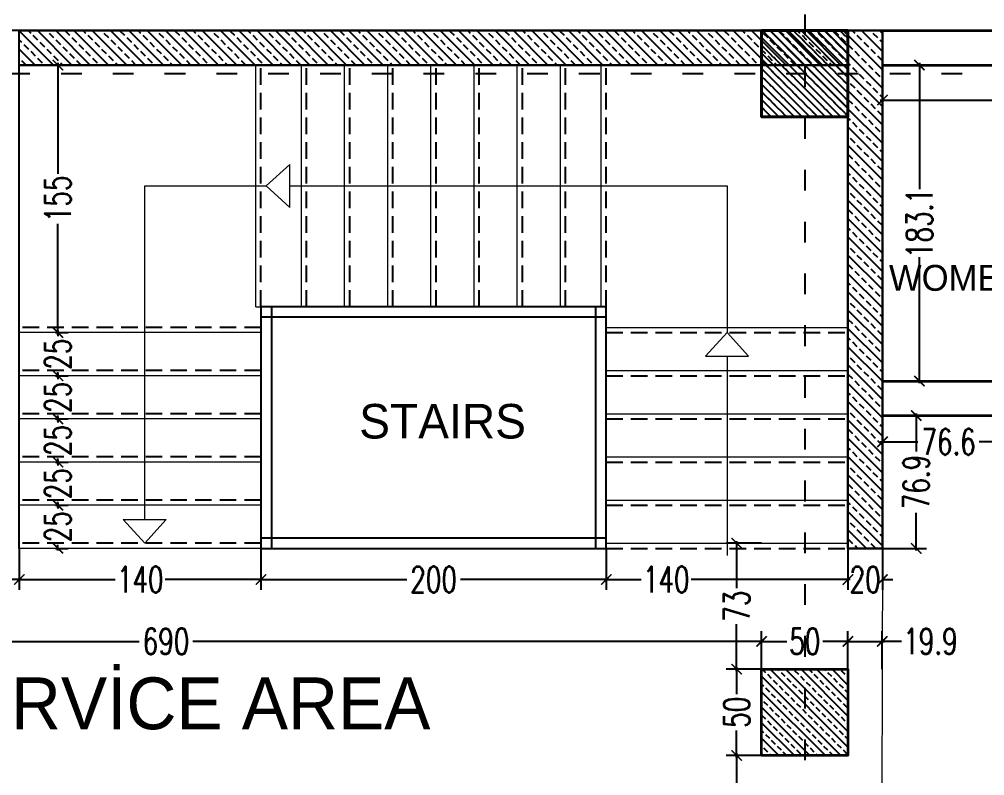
# Model space of a CAD drawing. Header units: centimetres. Extents: x -3207095 to 15275363, y -32656 to 4798027.
# Drawn here: x 678935 to 679494, y 4470943 to 4471382 of the extents above; entities that cross this region are included whole.
import ezdxf

# ---------------------------------------------------------------- set-up
doc = ezdxf.new("R2010")
doc.units = ezdxf.units.CM
for name, pattern in [('ACAD_ISO03W100', [30, 12, -18]), ('DASHED', [19.05, 12.7, -6.35]), ('DUZ', [500, 500])]:
    doc.linetypes.add(name, pattern=pattern)
doc.layers.get('0').update_dxf_attribs({"color": 1, "linetype": 'DUZ'})
for name, color, linetype, lineweight in [('A-ANNO-PATT-4', 173, 'Continuous', 5), ('Area', 41, 'Continuous', 25), ('DUVAR', 7, 'Continuous', 35), ('iç duvar', 7, 'Continuous', 50), ('KOLON_F', 3, 'Continuous', 35)]:
    doc.layers.add(name, color=color, linetype=linetype, lineweight=lineweight)
for name, color, linetype in [('DIM', 1, 'DUZ'), ('GÖLGE', 8, 'DASHED'), ('KOLTAR_F', 145, 'Continuous')]:
    doc.layers.add(name, color=color, linetype=linetype)
doc.styles.add('DIM', font='ROMANSTW.SHX', dxfattribs={"width": 0.7})
doc.dimstyles.new('1_100', dxfattribs={"dimtxt": 15, "dimasz": 6, "dimexe": 6, "dimexo": 0, "dimgap": 2, "dimtad": 0, "dimdec": 1, "dimzin": 11, "dimdsep": 46, "dimtxsty": 'DIM', "dimblk": 'ARCHTICK', "dimcen": 3, "dimdle": 1.25, "dimclrt": 2, "dimadec": 0, "dimazin": 0, "dimtfac": 1.25, "dimtdec": 1, "dimtix": 1, "dimtofl": 0, "dimtmove": 1, "dimatfit": 3, "dimldrblk": 'ARCHTICK', "dimfxl": 20, "dimfxlon": 1, "dimtolj": 1, "dimtzin": 0, "dimarcsym": 0})

# ---------------------------------------------------------------- blocks, each defined once
blk = doc.blocks.new('_ArchTick')
at = {"color": 0, "linetype": 'ByBlock', "const_width": 0.15}
blk.add_lwpolyline([(-0.5, -0.5), (0.5, 0.5)], dxfattribs=at)
blk = doc.blocks.new('*D432')
at = {"layer": 'Defpoints', "color": 0, "linetype": 'Continuous', "lineweight": 5, "transparency": 16777216}
for p in [(679365.06, 4471021.26), (678675.06, 4471005.15), (679365.06, 4471005.15)]:
    blk.add_point(p, dxfattribs=at)
at = {"layer": 'DIM', "color": 0, "linetype": 'Continuous', "lineweight": -2, "transparency": 16777216}
for p, q in [((678675.06, 4471005.15), (678675.06, 4471027.26)), ((679365.06, 4471005.15), (679365.06, 4471027.26)), ((678673.81, 4471021.26), (679004.56, 4471021.26)), ((679366.31, 4471021.26), (679035.56, 4471021.26))]:
    blk.add_line(p, q, dxfattribs=at)
at = {"layer": 'DIM', "color": 0, "linetype": 'Continuous', "lineweight": -2, "transparency": 16777216, "xscale": 6, "yscale": 6, "zscale": 6, "rotation": 180}
blk.add_blockref('_ArchTick', (678675.06, 4471021.26), dxfattribs=at)
at = {"layer": 'DIM', "color": 0, "linetype": 'Continuous', "lineweight": -2, "transparency": 16777216, "xscale": 6, "yscale": 6, "zscale": 6}
blk.add_blockref('_ArchTick', (679365.06, 4471021.26), dxfattribs=at)
at = {"layer": 'DIM', "color": 2, "linetype": 'Continuous', "lineweight": 5, "transparency": 16777216, "insert": (679020.06, 4471021.26), "char_height": 15, "attachment_point": 5, "style": 'DIM'}
blk.add_mtext('\\A1;690', dxfattribs=at)
blk = doc.blocks.new('*D433')
at = {"layer": 'Defpoints', "color": 0, "linetype": 'Continuous', "lineweight": 5, "transparency": 16777216}
for p in [(679415.06, 4471021.26), (679365.06, 4471005.15), (679415.06, 4471005.15)]:
    blk.add_point(p, dxfattribs=at)
at = {"layer": 'DIM', "color": 0, "linetype": 'Continuous', "lineweight": -2, "transparency": 16777216}
for p, q in [((679365.06, 4471005.15), (679365.06, 4471027.26)), ((679415.06, 4471005.15), (679415.06, 4471027.26)), ((679363.81, 4471021.26), (679379.56, 4471021.26)), ((679416.31, 4471021.26), (679400.56, 4471021.26))]:
    blk.add_line(p, q, dxfattribs=at)
at = {"layer": 'DIM', "color": 0, "linetype": 'Continuous', "lineweight": -2, "transparency": 16777216, "xscale": 6, "yscale": 6, "zscale": 6, "rotation": 180}
blk.add_blockref('_ArchTick', (679365.06, 4471021.26), dxfattribs=at)
at = {"layer": 'DIM', "color": 0, "linetype": 'Continuous', "lineweight": -2, "transparency": 16777216, "xscale": 6, "yscale": 6, "zscale": 6}
blk.add_blockref('_ArchTick', (679415.06, 4471021.26), dxfattribs=at)
at = {"layer": 'DIM', "color": 2, "linetype": 'Continuous', "lineweight": 5, "transparency": 16777216, "insert": (679390.06, 4471021.26), "char_height": 15, "attachment_point": 5, "style": 'DIM'}
blk.add_mtext('\\A1;50', dxfattribs=at)
blk = doc.blocks.new('*D434')
at = {"layer": 'Defpoints', "color": 0, "linetype": 'Continuous', "lineweight": 5, "transparency": 16777216}
for p in [(679434.92, 4471021.26), (679415.06, 4471005.15), (679434.92, 4471005.11)]:
    blk.add_point(p, dxfattribs=at)
at = {"layer": 'DIM', "color": 0, "linetype": 'Continuous', "lineweight": -2, "transparency": 16777216}
for p, q in [((679415.06, 4471005.15), (679415.06, 4471027.26)), ((679434.92, 4471005.11), (679434.92, 4471027.26)), ((679413.81, 4471021.26), (679436.17, 4471021.26)), ((679446.14, 4471021.26), (679434.92, 4471021.26))]:
    blk.add_line(p, q, dxfattribs=at)
at = {"layer": 'DIM', "color": 0, "linetype": 'Continuous', "lineweight": -2, "transparency": 16777216, "xscale": 6, "yscale": 6, "zscale": 6, "rotation": 180}
blk.add_blockref('_ArchTick', (679415.06, 4471021.26), dxfattribs=at)
at = {"layer": 'DIM', "color": 0, "linetype": 'Continuous', "lineweight": -2, "transparency": 16777216, "xscale": 6, "yscale": 6, "zscale": 6}
blk.add_blockref('_ArchTick', (679434.92, 4471021.26), dxfattribs=at)
at = {"layer": 'DIM', "color": 2, "linetype": 'Continuous', "lineweight": 5, "transparency": 16777216, "insert": (679462.89, 4471021.26), "char_height": 15, "attachment_point": 5, "style": 'DIM'}
blk.add_mtext('\\A1;19.9', dxfattribs=at)
blk = doc.blocks.new('*D435')
at = {"layer": 'Defpoints', "color": 0, "linetype": 'Continuous', "lineweight": 5, "transparency": 16777216}
for p in [(679365.06, 4470955.15), (679350.59, 4470835.15), (679365.06, 4470835.15)]:
    blk.add_point(p, dxfattribs=at)
at = {"layer": 'DIM', "color": 0, "linetype": 'Continuous', "lineweight": -2, "transparency": 16777216}
for p, q in [((679365.06, 4470955.15), (679344.59, 4470955.15)), ((679350.59, 4470956.4), (679350.59, 4470909.65)), ((679350.59, 4470833.9), (679350.59, 4470880.65)), ((679365.06, 4470835.15), (679344.59, 4470835.15))]:
    blk.add_line(p, q, dxfattribs=at)
at = {"layer": 'DIM', "color": 0, "linetype": 'Continuous', "lineweight": -2, "transparency": 16777216, "xscale": 6, "yscale": 6, "zscale": 6}
for p, rotation in [((679350.59, 4470955.15), 90), ((679350.59, 4470835.15), 270)]:
    blk.add_blockref('_ArchTick', p, dxfattribs=dict(at, rotation=rotation))
at = {"layer": 'DIM', "color": 2, "linetype": 'Continuous', "lineweight": 5, "transparency": 16777216, "insert": (679350.59, 4470895.15), "char_height": 15, "attachment_point": 5, "rotation": 90, "style": 'DIM'}
blk.add_mtext('\\A1;120', dxfattribs=at)
blk = doc.blocks.new('*D436')
at = {"layer": 'Defpoints', "color": 0, "linetype": 'Continuous', "lineweight": 5, "transparency": 16777216}
for p in [(679350.59, 4471005.15), (679365.06, 4471005.15), (679365.06, 4470955.15)]:
    blk.add_point(p, dxfattribs=at)
at = {"layer": 'DIM', "color": 0, "linetype": 'Continuous', "lineweight": -2, "transparency": 16777216}
for p, q in [((679365.06, 4471005.15), (679344.59, 4471005.15)), ((679350.59, 4471006.4), (679350.59, 4470990.65)), ((679350.59, 4470953.9), (679350.59, 4470969.65)), ((679365.06, 4470955.15), (679344.59, 4470955.15))]:
    blk.add_line(p, q, dxfattribs=at)
at = {"layer": 'DIM', "color": 0, "linetype": 'Continuous', "lineweight": -2, "transparency": 16777216, "xscale": 6, "yscale": 6, "zscale": 6}
for p, rotation in [((679350.59, 4471005.15), 90), ((679350.59, 4470955.15), 270)]:
    blk.add_blockref('_ArchTick', p, dxfattribs=dict(at, rotation=rotation))
at = {"layer": 'DIM', "color": 2, "linetype": 'Continuous', "lineweight": 5, "transparency": 16777216, "insert": (679350.59, 4470980.15), "char_height": 15, "attachment_point": 5, "rotation": 90, "style": 'DIM'}
blk.add_mtext('\\A1;50', dxfattribs=at)
blk = doc.blocks.new('*D437')
at = {"layer": 'Defpoints', "color": 0, "linetype": 'Continuous', "lineweight": 5, "transparency": 16777216}
for p in [(679350.59, 4471078.15), (679365.06, 4471078.15), (679365.06, 4471005.15)]:
    blk.add_point(p, dxfattribs=at)
at = {"layer": 'DIM', "color": 0, "linetype": 'Continuous', "lineweight": -2, "transparency": 16777216}
for p, q in [((679365.06, 4471078.15), (679344.59, 4471078.15)), ((679350.59, 4471079.4), (679350.59, 4471052.15)), ((679350.59, 4471003.9), (679350.59, 4471031.15)), ((679365.06, 4471005.15), (679344.59, 4471005.15))]:
    blk.add_line(p, q, dxfattribs=at)
at = {"layer": 'DIM', "color": 0, "linetype": 'Continuous', "lineweight": -2, "transparency": 16777216, "xscale": 6, "yscale": 6, "zscale": 6}
for p, rotation in [((679350.59, 4471078.15), 90), ((679350.59, 4471005.15), 270)]:
    blk.add_blockref('_ArchTick', p, dxfattribs=dict(at, rotation=rotation))
at = {"layer": 'DIM', "color": 2, "linetype": 'Continuous', "lineweight": 5, "transparency": 16777216, "insert": (679350.59, 4471041.65), "char_height": 15, "attachment_point": 5, "rotation": 90, "style": 'DIM'}
blk.add_mtext('\\A1;73', dxfattribs=at)
blk = doc.blocks.new('*D441')
at = {"layer": 'Defpoints', "color": 0, "linetype": 'Continuous', "lineweight": 5, "transparency": 16777216}
for p in [(678845.06, 4471075.15), (678935.06, 4471075.15), (678935.06, 4471057.06)]:
    blk.add_point(p, dxfattribs=at)
at = {"layer": 'DIM', "color": 0, "linetype": 'Continuous', "lineweight": -2, "transparency": 16777216}
for p, q in [((678845.06, 4471075.15), (678845.06, 4471051.06)), ((678935.06, 4471075.15), (678935.06, 4471051.06)), ((678843.81, 4471057.06), (678879.56, 4471057.06)), ((678936.31, 4471057.06), (678900.56, 4471057.06))]:
    blk.add_line(p, q, dxfattribs=at)
at = {"layer": 'DIM', "color": 0, "linetype": 'Continuous', "lineweight": -2, "transparency": 16777216, "xscale": 6, "yscale": 6, "zscale": 6, "rotation": 180}
blk.add_blockref('_ArchTick', (678845.06, 4471057.06), dxfattribs=at)
at = {"layer": 'DIM', "color": 0, "linetype": 'Continuous', "lineweight": -2, "transparency": 16777216, "xscale": 6, "yscale": 6, "zscale": 6}
blk.add_blockref('_ArchTick', (678935.06, 4471057.06), dxfattribs=at)
at = {"layer": 'DIM', "color": 2, "linetype": 'Continuous', "lineweight": 5, "transparency": 16777216, "insert": (678890.06, 4471057.06), "char_height": 15, "attachment_point": 5, "style": 'DIM'}
blk.add_mtext('\\A1;90', dxfattribs=at)
blk = doc.blocks.new('*D446')
at = {"layer": 'Defpoints', "color": 0, "linetype": 'Continuous', "lineweight": 5, "transparency": 16777216}
for p in [(678935.06, 4471075.15), (679075.06, 4471075.15), (679075.06, 4471057.06)]:
    blk.add_point(p, dxfattribs=at)
at = {"layer": 'DIM', "color": 0, "linetype": 'Continuous', "lineweight": -2, "transparency": 16777216}
for p, q in [((678935.06, 4471075.15), (678935.06, 4471051.06)), ((679075.06, 4471075.15), (679075.06, 4471051.06)), ((678933.81, 4471057.06), (678990.56, 4471057.06)), ((679076.31, 4471057.06), (679019.56, 4471057.06))]:
    blk.add_line(p, q, dxfattribs=at)
at = {"layer": 'DIM', "color": 0, "linetype": 'Continuous', "lineweight": -2, "transparency": 16777216, "xscale": 6, "yscale": 6, "zscale": 6, "rotation": 180}
blk.add_blockref('_ArchTick', (678935.06, 4471057.06), dxfattribs=at)
at = {"layer": 'DIM', "color": 0, "linetype": 'Continuous', "lineweight": -2, "transparency": 16777216, "xscale": 6, "yscale": 6, "zscale": 6}
blk.add_blockref('_ArchTick', (679075.06, 4471057.06), dxfattribs=at)
at = {"layer": 'DIM', "color": 2, "linetype": 'Continuous', "lineweight": 5, "transparency": 16777216, "insert": (679005.06, 4471057.06), "char_height": 15, "attachment_point": 5, "style": 'DIM'}
blk.add_mtext('\\A1;140', dxfattribs=at)
blk = doc.blocks.new('*D447')
at = {"layer": 'Defpoints', "color": 0, "linetype": 'Continuous', "lineweight": 5, "transparency": 16777216}
for p in [(679075.06, 4471075.15), (679275.06, 4471075.15), (679275.06, 4471057.06)]:
    blk.add_point(p, dxfattribs=at)
at = {"layer": 'DIM', "color": 0, "linetype": 'Continuous', "lineweight": -2, "transparency": 16777216}
for p, q in [((679075.06, 4471075.15), (679075.06, 4471051.06)), ((679275.06, 4471075.15), (679275.06, 4471051.06)), ((679073.81, 4471057.06), (679159.56, 4471057.06)), ((679276.31, 4471057.06), (679190.56, 4471057.06))]:
    blk.add_line(p, q, dxfattribs=at)
at = {"layer": 'DIM', "color": 0, "linetype": 'Continuous', "lineweight": -2, "transparency": 16777216, "xscale": 6, "yscale": 6, "zscale": 6, "rotation": 180}
blk.add_blockref('_ArchTick', (679075.06, 4471057.06), dxfattribs=at)
at = {"layer": 'DIM', "color": 0, "linetype": 'Continuous', "lineweight": -2, "transparency": 16777216, "xscale": 6, "yscale": 6, "zscale": 6}
blk.add_blockref('_ArchTick', (679275.06, 4471057.06), dxfattribs=at)
at = {"layer": 'DIM', "color": 2, "linetype": 'Continuous', "lineweight": 5, "transparency": 16777216, "insert": (679175.06, 4471057.06), "char_height": 15, "attachment_point": 5, "style": 'DIM'}
blk.add_mtext('\\A1;200', dxfattribs=at)
blk = doc.blocks.new('*D448')
at = {"layer": 'Defpoints', "color": 0, "linetype": 'Continuous', "lineweight": 5, "transparency": 16777216}
for p in [(679275.06, 4471075.15), (679415.06, 4471075.15), (679415.06, 4471057.06)]:
    blk.add_point(p, dxfattribs=at)
at = {"layer": 'DIM', "color": 0, "linetype": 'Continuous', "lineweight": -2, "transparency": 16777216}
for p, q in [((679275.06, 4471075.15), (679275.06, 4471051.06)), ((679415.06, 4471075.15), (679415.06, 4471051.06)), ((679273.81, 4471057.06), (679295.28, 4471057.06)), ((679416.31, 4471057.06), (679324.28, 4471057.06))]:
    blk.add_line(p, q, dxfattribs=at)
at = {"layer": 'DIM', "color": 0, "linetype": 'Continuous', "lineweight": -2, "transparency": 16777216, "xscale": 6, "yscale": 6, "zscale": 6, "rotation": 180}
blk.add_blockref('_ArchTick', (679275.06, 4471057.06), dxfattribs=at)
at = {"layer": 'DIM', "color": 0, "linetype": 'Continuous', "lineweight": -2, "transparency": 16777216, "xscale": 6, "yscale": 6, "zscale": 6}
blk.add_blockref('_ArchTick', (679415.06, 4471057.06), dxfattribs=at)
at = {"layer": 'DIM', "color": 2, "linetype": 'Continuous', "lineweight": 5, "transparency": 16777216, "insert": (679309.78, 4471057.06), "char_height": 15, "attachment_point": 5, "style": 'DIM'}
blk.add_mtext('\\A1;140', dxfattribs=at)
blk = doc.blocks.new('*D449')
at = {"layer": 'Defpoints', "color": 0, "linetype": 'Continuous', "lineweight": 5, "transparency": 16777216}
for p in [(679415.06, 4471075.15), (679435.06, 4471075.11), (679435.03, 4471057.02)]:
    blk.add_point(p, dxfattribs=at)
at = {"layer": 'DIM', "color": 0, "linetype": 'Continuous', "lineweight": -2, "transparency": 16777216}
for p, q in [((679415.06, 4471075.15), (679415.01, 4471051.06)), ((679435.06, 4471075.11), (679435.01, 4471051.02)), ((679415.03, 4471057.06), (679409.03, 4471057.07)), ((679435.03, 4471057.02), (679441.03, 4471057.01))]:
    blk.add_line(p, q, dxfattribs=at)
at = {"layer": 'DIM', "color": 0, "linetype": 'Continuous', "lineweight": -2, "transparency": 16777216, "xscale": 6, "yscale": 6, "zscale": 6}
for p, rotation in [((679415.03, 4471057.06), 359.8866358021388), ((679435.03, 4471057.02), 179.8866358021388)]:
    blk.add_blockref('_ArchTick', p, dxfattribs=dict(at, rotation=rotation))
at = {"layer": 'DIM', "color": 2, "linetype": 'Continuous', "lineweight": 5, "transparency": 16777216, "insert": (679425.03, 4471057.04), "char_height": 15, "attachment_point": 5, "rotation": 359.8866, "style": 'DIM'}
blk.add_mtext('\\A1;20', dxfattribs=at)
blk = doc.blocks.new('*D450')
at = {"layer": 'Defpoints', "color": 0, "linetype": 'Continuous', "lineweight": 5, "transparency": 16777216}
for p in [(678956.03, 4471100.15), (678957.44, 4471100.15), (678956.03, 4471075.15)]:
    blk.add_point(p, dxfattribs=at)
at = {"layer": 'DIM', "color": 0, "linetype": 'Continuous', "lineweight": -2, "transparency": 16777216}
for p, q in [((678956.03, 4471100.15), (678963.44, 4471100.15)), ((678957.44, 4471101.4), (678957.44, 4471098.15)), ((678957.44, 4471073.9), (678957.44, 4471077.15)), ((678956.03, 4471075.15), (678963.44, 4471075.15))]:
    blk.add_line(p, q, dxfattribs=at)
at = {"layer": 'DIM', "color": 0, "linetype": 'Continuous', "lineweight": -2, "transparency": 16777216, "xscale": 6, "yscale": 6, "zscale": 6}
for p, rotation in [((678957.44, 4471100.15), 90), ((678957.44, 4471075.15), 270)]:
    blk.add_blockref('_ArchTick', p, dxfattribs=dict(at, rotation=rotation))
at = {"layer": 'DIM', "color": 2, "linetype": 'Continuous', "lineweight": 5, "transparency": 16777216, "insert": (678957.44, 4471087.65), "char_height": 15, "attachment_point": 5, "rotation": 90, "style": 'DIM'}
blk.add_mtext('\\A1;25', dxfattribs=at)
blk = doc.blocks.new('*D451')
at = {"layer": 'Defpoints', "color": 0, "linetype": 'Continuous', "lineweight": 5, "transparency": 16777216}
for p in [(678956.03, 4471125.15), (678957.44, 4471125.15), (678956.03, 4471100.15)]:
    blk.add_point(p, dxfattribs=at)
at = {"layer": 'DIM', "color": 0, "linetype": 'Continuous', "lineweight": -2, "transparency": 16777216}
for p, q in [((678956.03, 4471125.15), (678963.44, 4471125.15)), ((678957.44, 4471126.4), (678957.44, 4471123.15)), ((678956.03, 4471100.15), (678963.44, 4471100.15)), ((678957.44, 4471098.9), (678957.44, 4471102.15))]:
    blk.add_line(p, q, dxfattribs=at)
at = {"layer": 'DIM', "color": 0, "linetype": 'Continuous', "lineweight": -2, "transparency": 16777216, "xscale": 6, "yscale": 6, "zscale": 6}
for p, rotation in [((678957.44, 4471125.15), 90), ((678957.44, 4471100.15), 270)]:
    blk.add_blockref('_ArchTick', p, dxfattribs=dict(at, rotation=rotation))
at = {"layer": 'DIM', "color": 2, "linetype": 'Continuous', "lineweight": 5, "transparency": 16777216, "insert": (678957.44, 4471112.65), "char_height": 15, "attachment_point": 5, "rotation": 90, "style": 'DIM'}
blk.add_mtext('\\A1;25', dxfattribs=at)
blk = doc.blocks.new('*D452')
at = {"layer": 'Defpoints', "color": 0, "linetype": 'Continuous', "lineweight": 5, "transparency": 16777216}
for p in [(678956.03, 4471150.15), (678957.44, 4471150.15), (678956.03, 4471125.15)]:
    blk.add_point(p, dxfattribs=at)
at = {"layer": 'DIM', "color": 0, "linetype": 'Continuous', "lineweight": -2, "transparency": 16777216}
for p, q in [((678956.03, 4471150.15), (678963.44, 4471150.15)), ((678957.44, 4471151.4), (678957.44, 4471148.15)), ((678957.44, 4471123.9), (678957.44, 4471127.15)), ((678956.03, 4471125.15), (678963.44, 4471125.15))]:
    blk.add_line(p, q, dxfattribs=at)
at = {"layer": 'DIM', "color": 0, "linetype": 'Continuous', "lineweight": -2, "transparency": 16777216, "xscale": 6, "yscale": 6, "zscale": 6}
for p, rotation in [((678957.44, 4471150.15), 90), ((678957.44, 4471125.15), 270)]:
    blk.add_blockref('_ArchTick', p, dxfattribs=dict(at, rotation=rotation))
at = {"layer": 'DIM', "color": 2, "linetype": 'Continuous', "lineweight": 5, "transparency": 16777216, "insert": (678957.44, 4471137.65), "char_height": 15, "attachment_point": 5, "rotation": 90, "style": 'DIM'}
blk.add_mtext('\\A1;25', dxfattribs=at)
blk = doc.blocks.new('*D453')
at = {"layer": 'Defpoints', "color": 0, "linetype": 'Continuous', "lineweight": 5, "transparency": 16777216}
for p in [(678956.03, 4471175.15), (678957.44, 4471175.15), (678956.03, 4471150.15)]:
    blk.add_point(p, dxfattribs=at)
at = {"layer": 'DIM', "color": 0, "linetype": 'Continuous', "lineweight": -2, "transparency": 16777216}
for p, q in [((678956.03, 4471175.15), (678963.44, 4471175.15)), ((678957.44, 4471176.4), (678957.44, 4471173.15)), ((678956.03, 4471150.15), (678963.44, 4471150.15)), ((678957.44, 4471148.9), (678957.44, 4471152.15))]:
    blk.add_line(p, q, dxfattribs=at)
at = {"layer": 'DIM', "color": 0, "linetype": 'Continuous', "lineweight": -2, "transparency": 16777216, "xscale": 6, "yscale": 6, "zscale": 6}
for p, rotation in [((678957.44, 4471175.15), 90), ((678957.44, 4471150.15), 270)]:
    blk.add_blockref('_ArchTick', p, dxfattribs=dict(at, rotation=rotation))
at = {"layer": 'DIM', "color": 2, "linetype": 'Continuous', "lineweight": 5, "transparency": 16777216, "insert": (678957.44, 4471162.65), "char_height": 15, "attachment_point": 5, "rotation": 90, "style": 'DIM'}
blk.add_mtext('\\A1;25', dxfattribs=at)
blk = doc.blocks.new('*D454')
at = {"layer": 'Defpoints', "color": 0, "linetype": 'Continuous', "lineweight": 5, "transparency": 16777216}
for p in [(678956.03, 4471200.15), (678957.44, 4471200.15), (678956.03, 4471175.15)]:
    blk.add_point(p, dxfattribs=at)
at = {"layer": 'DIM', "color": 0, "linetype": 'Continuous', "lineweight": -2, "transparency": 16777216}
for p, q in [((678956.03, 4471200.15), (678963.44, 4471200.15)), ((678957.44, 4471201.4), (678957.44, 4471198.15)), ((678957.44, 4471173.9), (678957.44, 4471177.15)), ((678956.03, 4471175.15), (678963.44, 4471175.15))]:
    blk.add_line(p, q, dxfattribs=at)
at = {"layer": 'DIM', "color": 0, "linetype": 'Continuous', "lineweight": -2, "transparency": 16777216, "xscale": 6, "yscale": 6, "zscale": 6}
for p, rotation in [((678957.44, 4471200.15), 90), ((678957.44, 4471175.15), 270)]:
    blk.add_blockref('_ArchTick', p, dxfattribs=dict(at, rotation=rotation))
at = {"layer": 'DIM', "color": 2, "linetype": 'Continuous', "lineweight": 5, "transparency": 16777216, "insert": (678957.44, 4471187.65), "char_height": 15, "attachment_point": 5, "rotation": 90, "style": 'DIM'}
blk.add_mtext('\\A1;25', dxfattribs=at)
blk = doc.blocks.new('*D455')
at = {"layer": 'Defpoints', "color": 0, "linetype": 'Continuous', "lineweight": 5, "transparency": 16777216}
for p in [(678956.03, 4471355.15), (678957.44, 4471355.15), (678956.03, 4471200.15)]:
    blk.add_point(p, dxfattribs=at)
at = {"layer": 'DIM', "color": 0, "linetype": 'Continuous', "lineweight": -2, "transparency": 16777216}
for p, q in [((678957.44, 4471356.4), (678957.44, 4471292.15)), ((678956.03, 4471355.15), (678963.44, 4471355.15)), ((678957.44, 4471198.9), (678957.44, 4471263.15)), ((678956.03, 4471200.15), (678963.44, 4471200.15))]:
    blk.add_line(p, q, dxfattribs=at)
at = {"layer": 'DIM', "color": 0, "linetype": 'Continuous', "lineweight": -2, "transparency": 16777216, "xscale": 6, "yscale": 6, "zscale": 6}
for p, rotation in [((678957.44, 4471355.15), 90), ((678957.44, 4471200.15), 270)]:
    blk.add_blockref('_ArchTick', p, dxfattribs=dict(at, rotation=rotation))
at = {"layer": 'DIM', "color": 2, "linetype": 'Continuous', "lineweight": 5, "transparency": 16777216, "insert": (678957.44, 4471277.65), "char_height": 15, "attachment_point": 5, "rotation": 90, "style": 'DIM'}
blk.add_mtext('\\A1;155', dxfattribs=at)
blk = doc.blocks.new('*D456')
at = {"layer": 'Defpoints', "color": 0, "linetype": 'Continuous', "lineweight": 5, "transparency": 16777216}
for p in [(679435.06, 4471152.02), (679454.61, 4471152.02), (679435.06, 4471075.11)]:
    blk.add_point(p, dxfattribs=at)
at = {"layer": 'DIM', "color": 0, "linetype": 'Continuous', "lineweight": -2, "transparency": 16777216}
for p, q in [((679435.06, 4471152.02), (679460.61, 4471152.02)), ((679454.61, 4471153.27), (679454.61, 4471131.32)), ((679454.61, 4471073.86), (679454.61, 4471095.82)), ((679435.06, 4471075.11), (679460.61, 4471075.11))]:
    blk.add_line(p, q, dxfattribs=at)
at = {"layer": 'DIM', "color": 0, "linetype": 'Continuous', "lineweight": -2, "transparency": 16777216, "xscale": 6, "yscale": 6, "zscale": 6}
for p, rotation in [((679454.61, 4471152.02), 89.99994167404967), ((679454.61, 4471075.11), 269.9999416740496)]:
    blk.add_blockref('_ArchTick', p, dxfattribs=dict(at, rotation=rotation))
at = {"layer": 'DIM', "color": 2, "linetype": 'Continuous', "lineweight": 5, "transparency": 16777216, "insert": (679454.61, 4471113.57), "char_height": 15, "attachment_point": 5, "rotation": 89.9999, "style": 'DIM'}
blk.add_mtext('\\A1;76.9', dxfattribs=at)
blk = doc.blocks.new('*D457')
at = {"layer": 'Defpoints', "color": 0, "linetype": 'Continuous', "lineweight": 5, "transparency": 16777216}
for p in [(679435.06, 4471152.02), (679511.62, 4471152.02), (679511.62, 4471136.88)]:
    blk.add_point(p, dxfattribs=at)
at = {"layer": 'DIM', "color": 0, "linetype": 'Continuous', "lineweight": -2, "transparency": 16777216}
for p, q in [((679435.06, 4471152.02), (679435.06, 4471130.88)), ((679511.62, 4471152.02), (679511.62, 4471130.88)), ((679433.81, 4471136.88), (679455.59, 4471136.88)), ((679512.87, 4471136.88), (679491.09, 4471136.88))]:
    blk.add_line(p, q, dxfattribs=at)
at = {"layer": 'DIM', "color": 0, "linetype": 'Continuous', "lineweight": -2, "transparency": 16777216, "xscale": 6, "yscale": 6, "zscale": 6, "rotation": 180}
blk.add_blockref('_ArchTick', (679435.06, 4471136.88), dxfattribs=at)
at = {"layer": 'DIM', "color": 0, "linetype": 'Continuous', "lineweight": -2, "transparency": 16777216, "xscale": 6, "yscale": 6, "zscale": 6}
blk.add_blockref('_ArchTick', (679511.62, 4471136.88), dxfattribs=at)
at = {"layer": 'DIM', "color": 2, "linetype": 'Continuous', "lineweight": 5, "transparency": 16777216, "insert": (679473.34, 4471136.88), "char_height": 15, "attachment_point": 5, "style": 'DIM'}
blk.add_mtext('\\A1;76.6', dxfattribs=at)
blk = doc.blocks.new('*D508')
at = {"layer": 'Defpoints', "color": 0, "linetype": 'Continuous', "lineweight": 5, "transparency": 16777216}
for p in [(679435.06, 4471355.15), (679610.06, 4471355.15), (679610.06, 4471334.88)]:
    blk.add_point(p, dxfattribs=at)
at = {"layer": 'DIM', "color": 0, "linetype": 'Continuous', "lineweight": -2, "transparency": 16777216}
for p, q in [((679435.06, 4471354.88), (679435.06, 4471328.88)), ((679610.06, 4471354.88), (679610.06, 4471328.88)), ((679433.81, 4471334.88), (679508.06, 4471334.88)), ((679611.31, 4471334.88), (679537.06, 4471334.88))]:
    blk.add_line(p, q, dxfattribs=at)
at = {"layer": 'DIM', "color": 0, "linetype": 'Continuous', "lineweight": -2, "transparency": 16777216, "xscale": 6, "yscale": 6, "zscale": 6, "rotation": 180}
blk.add_blockref('_ArchTick', (679435.06, 4471334.88), dxfattribs=at)
at = {"layer": 'DIM', "color": 0, "linetype": 'Continuous', "lineweight": -2, "transparency": 16777216, "xscale": 6, "yscale": 6, "zscale": 6}
blk.add_blockref('_ArchTick', (679610.06, 4471334.88), dxfattribs=at)
at = {"layer": 'DIM', "color": 2, "linetype": 'Continuous', "lineweight": 5, "transparency": 16777216, "insert": (679522.56, 4471334.88), "char_height": 15, "attachment_point": 5, "style": 'DIM'}
blk.add_mtext('\\A1;175', dxfattribs=at)
blk = doc.blocks.new('*D510')
at = {"layer": 'Defpoints', "color": 0, "linetype": 'Continuous', "lineweight": 5, "transparency": 16777216}
for p in [(679435.06, 4471355.15), (679435.06, 4471172.02), (679456.44, 4471172.02)]:
    blk.add_point(p, dxfattribs=at)
at = {"layer": 'DIM', "color": 0, "linetype": 'Continuous', "lineweight": -2, "transparency": 16777216}
for p, q in [((679456.44, 4471356.4), (679456.44, 4471283.34)), ((679436.44, 4471355.15), (679462.44, 4471355.15)), ((679456.44, 4471170.77), (679456.44, 4471243.84)), ((679436.44, 4471172.02), (679462.44, 4471172.02))]:
    blk.add_line(p, q, dxfattribs=at)
at = {"layer": 'DIM', "color": 0, "linetype": 'Continuous', "lineweight": -2, "transparency": 16777216, "xscale": 6, "yscale": 6, "zscale": 6}
for p, rotation in [((679456.44, 4471355.15), 90), ((679456.44, 4471172.02), 270)]:
    blk.add_blockref('_ArchTick', p, dxfattribs=dict(at, rotation=rotation))
at = {"layer": 'DIM', "color": 2, "linetype": 'Continuous', "lineweight": 5, "transparency": 16777216, "insert": (679456.44, 4471263.59), "char_height": 15, "attachment_point": 5, "rotation": 90, "style": 'DIM'}
blk.add_mtext('\\A1;183.1', dxfattribs=at)

msp = doc.modelspace()

# ---------------------------------------------------------------- hatches: boundary and pattern name
h = msp.add_hatch()
h.set_pattern_fill('ANSI33', color=9, scale=30, angle=90)
h.set_pattern_definition([(135, (5199503.344, 3724582.57), (-5.303300859, -5.303300859), []), (135, (5199503.344, 3724587.873), (-5.303300859, -5.303300859), [3.75, -1.875])])
h.paths.add_polyline_path([(678935.06, 4471355.15), (678935.06, 4471375.15), (679435.06, 4471375.15), (679435.06, 4471075.15), (679415.06, 4471075.15), (679415.06, 4471355.15)])
at = {"layer": 'KOLTAR_F'}
h = msp.add_hatch(dxfattribs=at)
h.set_pattern_fill('ANSI33', color=256, angle=90, style=0)
h.set_pattern_definition([(135, (5182897.5296, 3810741.6723), (-4.4901280605, -4.4901280605), []), (135, (5182897.5296, 3810746.1625), (-4.4901280605, -4.4901280605), [3.175, -1.5875])])
h.paths.add_polyline_path([(679415.06, 4471325.15), (679415.06, 4471375.15), (679365.06, 4471375.15), (679365.06, 4471325.15)])
h = msp.add_hatch(dxfattribs=at)
h.set_pattern_fill('ANSI33', color=256, angle=90, style=0)
h.set_pattern_definition([(135, (5183777.5296, 3810741.6723), (-4.4901280605, -4.4901280605), []), (135, (5183777.5296, 3810746.1625), (-4.4901280605, -4.4901280605), [3.175, -1.5875])])
h.paths.add_polyline_path([(679365.06, 4471325.15), (679365.06, 4471375.15), (679415.06, 4471375.15), (679415.06, 4471325.15)])
h = msp.add_hatch(dxfattribs=at)
h.set_pattern_fill('ANSI33', color=256, angle=90, style=0)
h.set_pattern_definition([(135, (5183777.5296, 3810371.6723), (-4.4901280605, -4.4901280605), []), (135, (5183777.5296, 3810376.1625), (-4.4901280605, -4.4901280605), [3.175, -1.5875])])
h.paths.add_polyline_path([(679365.06, 4470955.15), (679365.06, 4471005.15), (679415.06, 4471005.15), (679415.06, 4470955.15)])

# ---------------------------------------------------------------- linework, layer by layer
at = {"color": 232, "linetype": 'ACAD_ISO03W100'}
for p, q in [((679390.06, 4472584.38), (679390.06, 4469325.53)), ((681101.25, 4471350.15), (676992.69, 4471350.15))]:
    msp.add_line(p, q, dxfattribs=at)
at = {"color": 7}
for p, q in [((679435.06, 4471375.15), (678605.06, 4471375.15)), ((678935.06, 4471075.15), (678935.06, 4471375.15)), ((679435.06, 4471375.15), (679435.06, 4471075.15)), ((678935.06, 4471355.15), (679415.06, 4471355.15)), ((679415.06, 4471355.15), (679415.06, 4471075.15)), ((679414.59, 4471075.15), (679434.59, 4471075.15))]:
    msp.add_line(p, q, dxfattribs=at)
at = {"color": 0, "lineweight": 18, "ltscale": 40}
msp.add_line((678935.06, 4471375.15), (678935.06, 4471075.15), dxfattribs=at)
at = {"color": 7}
msp.add_lwpolyline([(678935.06, 4471355.15), (678935.06, 4471375.15), (679435.06, 4471375.15), (679435.06, 4471075.15), (679415.06, 4471075.15), (679415.06, 4471355.15), (678935.06, 4471355.15)], dxfattribs=at)
at = {"layer": 'A-ANNO-PATT-4'}
msp.add_line((679072.06, 4471215.15), (679075.06, 4471215.15), dxfattribs=at)
for points in [[(679091.8, 4471285.15), (679091.8, 4471297.61), (679078.06, 4471285.15), (679091.8, 4471272.69), (679091.8, 4471285.15), (679345.06, 4471285.15), (679345.06, 4471200.15)], [(679007.76, 4471091.89), (679020.22, 4471091.89), (679007.76, 4471078.15), (678995.3, 4471091.89), (679007.76, 4471091.89), (679007.76, 4471285.15), (679078.06, 4471285.15)], [(679345.06, 4471186.41), (679357.52, 4471186.41), (679345.06, 4471200.15), (679332.6, 4471186.41), (679345.06, 4471186.41), (679345.06, 4471070.98)]]:
    msp.add_lwpolyline(points, dxfattribs=at)
at = {"layer": 'Area'}
for p, q in [((679435.06, 4471075.15), (679435.06, 4471329.15)), ((679275.06, 4471215.15), (679075.06, 4471215.15)), ((679075.06, 4471215.15), (679075.06, 4471075.15)), ((679081.06, 4471215.15), (679081.06, 4471075.15)), ((679269.06, 4471075.15), (679269.06, 4471215.15)), ((679275.06, 4471075.15), (679275.06, 4471215.15)), ((679275.06, 4471209.15), (679075.06, 4471209.15)), ((679075.06, 4471081.15), (679275.06, 4471081.15)), ((679075.06, 4471075.15), (679275.06, 4471075.15))]:
    msp.add_line(p, q, dxfattribs=at)
for points in [[(679435.06, 4471075.15), (679435.06, 4471375.15), (679005.06, 4471375.15)], [(679415.06, 4471375.15), (679435.06, 4471375.15), (679435.06, 4471075.15)]]:
    msp.add_lwpolyline(points, dxfattribs=at)
at = {"layer": 'DUVAR'}
for p, q in [((679435.06, 4471375.15), (679805.06, 4471375.15)), ((679435.06, 4471355.15), (679610.06, 4471355.15)), ((679435.06, 4471172.02), (679516.06, 4471172.02)), ((679435.06, 4471152.02), (679516.46, 4471152.02))]:
    msp.add_line(p, q, dxfattribs=at)
at = {"layer": 'GÖLGE', "ltscale": 0.75}
for p, q in [((679075.06, 4471215.15), (679075.06, 4471355.15)), ((679101.49, 4471215.15), (679101.49, 4471355.15)), ((679126.49, 4471215.15), (679126.49, 4471355.15)), ((679151.49, 4471215.15), (679151.49, 4471355.15)), ((679176.49, 4471215.15), (679176.49, 4471355.15)), ((679201.49, 4471215.15), (679201.49, 4471355.15)), ((679226.49, 4471215.15), (679226.49, 4471355.15)), ((679251.49, 4471215.15), (679251.49, 4471355.15)), ((679275.06, 4471215.15), (679275.06, 4471355.15)), ((679075.06, 4471203.15), (678935.06, 4471203.15)), ((679275.06, 4471200.15), (679415.06, 4471200.15)), ((679075.06, 4471178.15), (678935.06, 4471178.15)), ((679275.06, 4471175.15), (679415.06, 4471175.15)), ((679075.06, 4471153.15), (678935.06, 4471153.15)), ((679275.06, 4471150.15), (679415.06, 4471150.15)), ((679075.06, 4471128.15), (678935.06, 4471128.15)), ((679275.06, 4471125.15), (679415.06, 4471125.15)), ((679075.06, 4471103.15), (678935.06, 4471103.15)), ((679275.06, 4471100.15), (679415.06, 4471100.15)), ((679075.06, 4471078.15), (678935.06, 4471078.15)), ((679275.06, 4471075.15), (679415.06, 4471075.15))]:
    msp.add_line(p, q, dxfattribs=at)
at = {"layer": 'iç duvar', "color": 252, "linetype": 'Continuous', "lineweight": 5, "true_color": 0x939598}
msp.add_line((678675.06, 4471375.15), (679365.06, 4471375.15), dxfattribs=at)
at = {"layer": 'iç duvar', "color": 251, "lineweight": 5}
for p, q in [((679072.06, 4471215.15), (679072.06, 4471355.15)), ((679098.49, 4471215.15), (679098.49, 4471355.15)), ((679123.49, 4471215.15), (679123.49, 4471355.15)), ((679148.49, 4471215.15), (679148.49, 4471355.15)), ((679173.49, 4471215.15), (679173.49, 4471355.15)), ((679198.49, 4471215.15), (679198.49, 4471355.15)), ((679223.49, 4471215.15), (679223.49, 4471355.15)), ((679248.49, 4471215.15), (679248.49, 4471355.15)), ((679272.06, 4471215.15), (679272.06, 4471355.15)), ((679075.06, 4471200.15), (678935.06, 4471200.15)), ((679275.06, 4471203.15), (679415.06, 4471203.15)), ((679275.06, 4471178.15), (679415.06, 4471178.15)), ((679075.06, 4471175.15), (678935.06, 4471175.15)), ((679075.06, 4471150.15), (678935.06, 4471150.15)), ((679275.06, 4471153.15), (679415.06, 4471153.15)), ((679275.06, 4471128.15), (679415.06, 4471128.15)), ((679075.06, 4471125.15), (678935.06, 4471125.15)), ((679075.06, 4471100.15), (678935.06, 4471100.15)), ((679275.06, 4471103.15), (679415.06, 4471103.15)), ((679275.06, 4471078.15), (679415.06, 4471078.15)), ((679075.06, 4471075.15), (678935.06, 4471075.15)), ((679435.06, 4471075.15), (679434.59, 4470835.15))]:
    msp.add_line(p, q, dxfattribs=at)
at = {"layer": 'KOLON_F'}
for points in [[(679415.06, 4471325.15), (679415.06, 4471375.15), (679365.06, 4471375.15), (679365.06, 4471325.15)], [(679365.06, 4471325.15), (679365.06, 4471375.15), (679415.06, 4471375.15), (679415.06, 4471325.15)], [(679365.06, 4470955.15), (679365.06, 4471005.15), (679415.06, 4471005.15), (679415.06, 4470955.15)]]:
    msp.add_lwpolyline(points, close=True, dxfattribs=at)

# ---------------------------------------------------------------- texts
at = {"attachment_point": 1}
for s, width, gutter_width, insert, char_height in [("{\\fCentury Gothic|b0|i0|c162|p34;\\C7;WOMEN'S TOILET}", 178.9456, 9.38, (679438.82, 4471239.36), 15), ('{\\fCentury Gothic|b0|i0|c162|p34;\\C7;STAIRS}', 98.4847, 12.5, (679131.95, 4471158.8), 20), ('{\\fCentury Gothic|b0|i0|c162|p34;\\C7; SERVİCE AREA}', 333.7189, 12.5, (678865.55, 4471000.35), 30)]:
    msp.add_mtext_dynamic_manual_height_columns(s, width=width, gutter_width=gutter_width, heights=[0], dxfattribs=dict(at, insert=insert, char_height=char_height))

# ---------------------------------------------------------------- dimensions: what is measured, and where the dimension line sits
at = {"layer": 'DIM', "linetype": 'Continuous', "lineweight": 5}
for base, p1, p2, picture, middle in [((678957.44, 4471355.15), (678956.03, 4471200.15), (678956.03, 4471355.15), '*D455', (678957.44, 4471277.65)), ((679456.44, 4471172.02), (679435.06, 4471355.15), (679435.06, 4471172.02), '*D510', (679456.44, 4471263.59)), ((678957.44, 4471200.15), (678956.03, 4471175.15), (678956.03, 4471200.15), '*D454', (678957.44, 4471187.65)), ((678957.44, 4471175.15), (678956.03, 4471150.15), (678956.03, 4471175.15), '*D453', (678957.44, 4471162.65)), ((678957.44, 4471150.15), (678956.03, 4471125.15), (678956.03, 4471150.15), '*D452', (678957.44, 4471137.65)), ((678957.44, 4471125.15), (678956.03, 4471100.15), (678956.03, 4471125.15), '*D451', (678957.44, 4471112.65)), ((678957.44, 4471100.15), (678956.03, 4471075.15), (678956.03, 4471100.15), '*D450', (678957.44, 4471087.65)), ((679350.59, 4471078.15), (679365.06, 4471005.15), (679365.06, 4471078.15), '*D437', (679350.59, 4471041.65)), ((679350.59, 4471005.15), (679365.06, 4470955.15), (679365.06, 4471005.15), '*D436', (679350.59, 4470980.15)), ((679350.59, 4470835.15), (679365.06, 4470955.15), (679365.06, 4470835.15), '*D435', (679350.59, 4470895.15))]:
    dim = msp.add_linear_dim(base=base, p1=p1, p2=p2, angle=90, dimstyle='1_100', dxfattribs=at)
    dim.commit()
    dim.dimension.update_dxf_attribs({"geometry": picture, "text_midpoint": middle})
for base, p1, p2, picture, middle in [((679610.06, 4471334.88), (679435.06, 4471355.15), (679610.06, 4471355.15), '*D508', (679522.56, 4471334.88)), ((679511.62, 4471136.88), (679435.06, 4471152.02), (679511.62, 4471152.02), '*D457', (679473.34, 4471136.88)), ((678935.06, 4471057.06), (678845.06, 4471075.15), (678935.06, 4471075.15), '*D441', (678890.06, 4471057.06)), ((679075.06, 4471057.06), (678935.06, 4471075.15), (679075.06, 4471075.15), '*D446', (679005.06, 4471057.06)), ((679275.06, 4471057.06), (679075.06, 4471075.15), (679275.06, 4471075.15), '*D447', (679175.06, 4471057.06)), ((679365.06, 4471021.26), (678675.06, 4471005.15), (679365.06, 4471005.15), '*D432', (679020.06, 4471021.26)), ((679415.06, 4471021.26), (679365.06, 4471005.15), (679415.06, 4471005.15), '*D433', (679390.06, 4471021.26))]:
    dim = msp.add_linear_dim(base=base, p1=p1, p2=p2, dimstyle='1_100', dxfattribs=at)
    dim.commit()
    dim.dimension.update_dxf_attribs({"geometry": picture, "text_midpoint": middle})
for p1, p2, distance, picture, middle in [((679435.06, 4471075.11), (679435.06, 4471152.02), -19.54, '*D456', (679454.61, 4471113.57)), ((679415.06, 4471075.15), (679435.06, 4471075.11), -18.09, '*D449', (679425.03, 4471057.04))]:
    dim = msp.add_aligned_dim(p1=p1, p2=p2, distance=distance, dimstyle='1_100', dxfattribs=at)
    dim.commit()
    dim.dimension.update_dxf_attribs({"geometry": picture, "text_midpoint": middle})
for base, p1, p2, picture, middle in [((679415.06, 4471057.06), (679275.06, 4471075.15), (679415.06, 4471075.15), '*D448', (679309.78, 4471057.06)), ((679434.92, 4471021.26), (679415.06, 4471005.15), (679434.92, 4471005.11), '*D434', (679462.89, 4471021.26))]:
    dim = msp.add_linear_dim(base=base, p1=p1, p2=p2, dimstyle='1_100', dxfattribs=at)
    dim.commit()
    dim.dimension.update_dxf_attribs({"geometry": picture, "text_midpoint": middle, "dimtype": 160})

doc.saveas('drawing.dxf')
